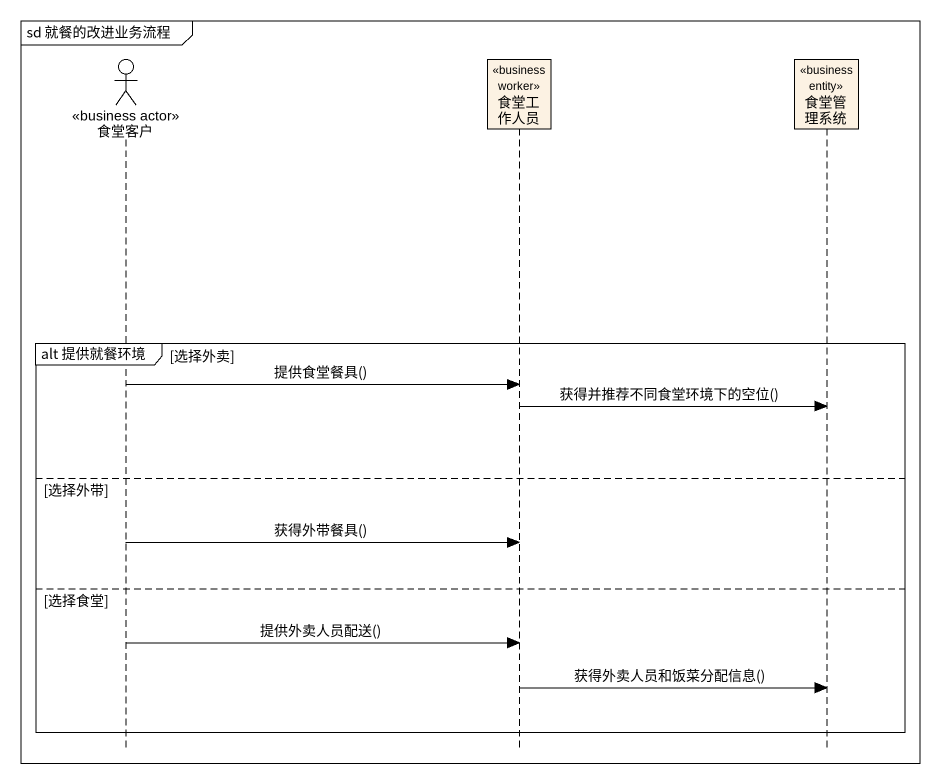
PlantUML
@startuml
mainframe sd 就餐的改进业务流程
hide footbox
actor 食堂客户 <<business actor>>
participant 食堂工作人员 <<business worker>> #FCF2E3
participant 食堂管理系统 <<business entity>> #FCF2E3

group alt 提供就餐环境 [选择外卖]
  食堂客户 -> 食堂工作人员 : 提供食堂餐具()
  食堂工作人员 -> 食堂管理系统 : 获得并推荐不同食堂环境下的空位()
else 选择外带
  食堂客户 -> 食堂工作人员 : 获得外带餐具()
else 选择食堂
  食堂客户 -> 食堂工作人员 : 提供外卖人员配送()
  食堂工作人员 -> 食堂管理系统 : 获得外卖人员和饭菜分配信息()
end
@enduml
